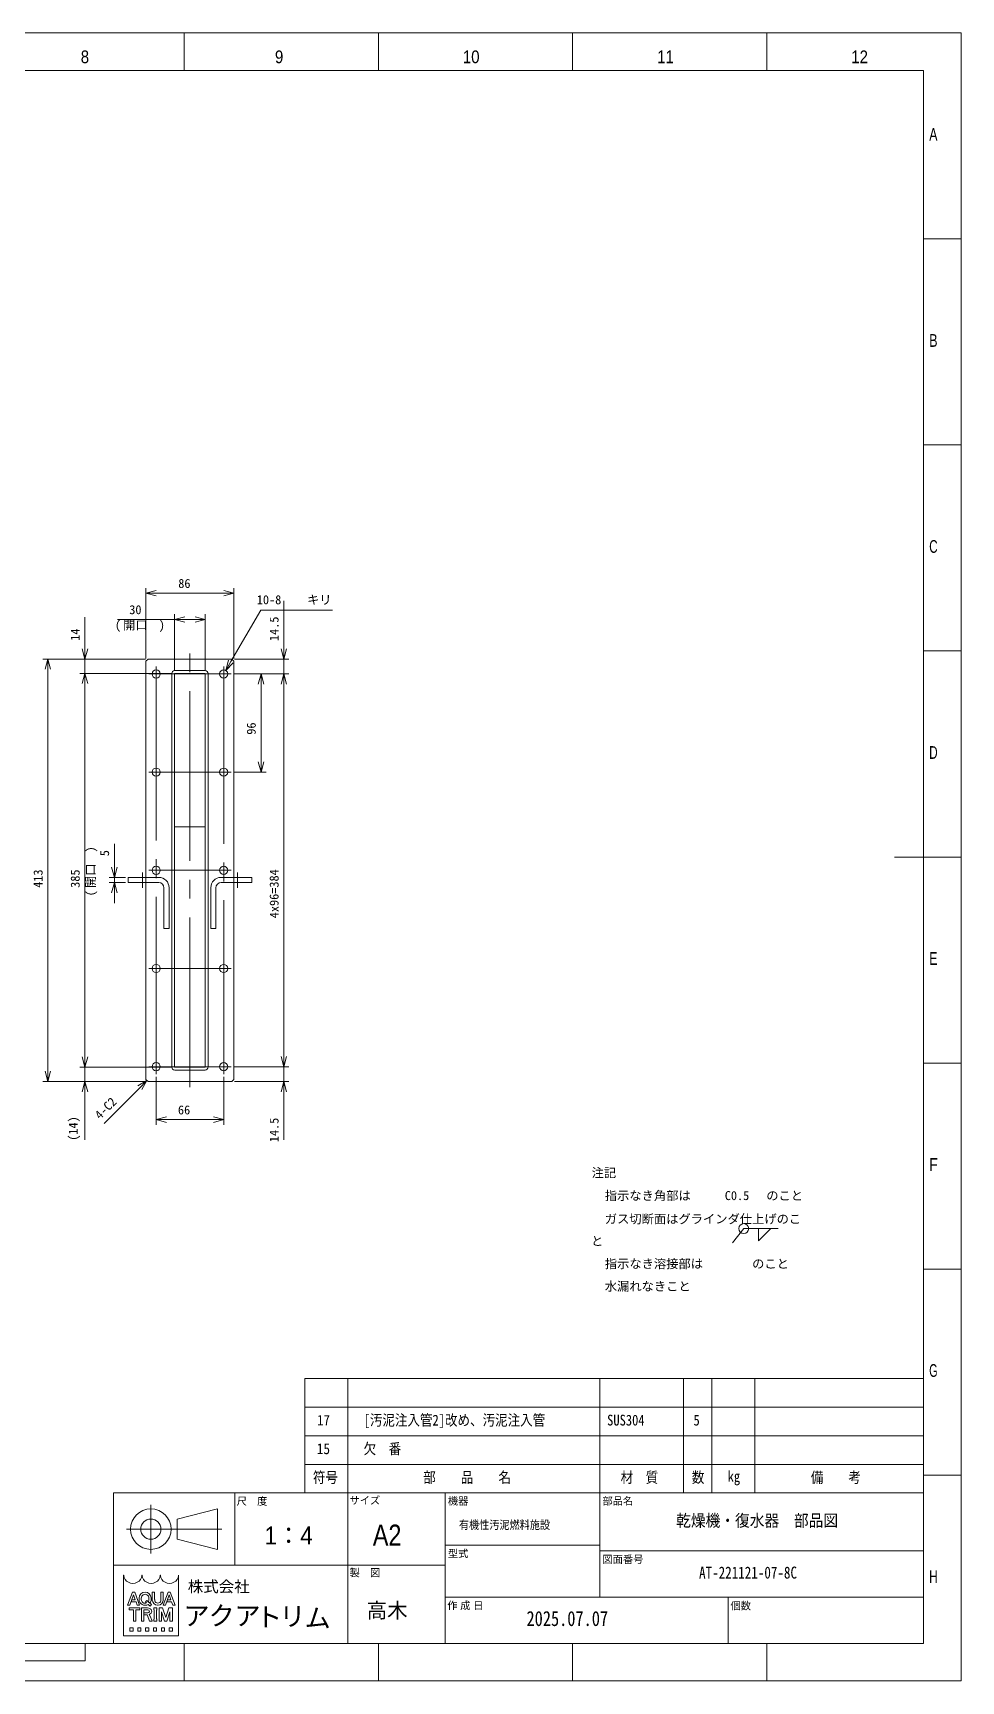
# Model space of a CAD drawing. Units: millimetres at full size. Extents: x -2420 to 2420, y -1341 to 858.
# Drawn here: x 1513 to 2420, y -797 to 814 of the extents above; entities that cross this region are included whole.
import ezdxf
from ezdxf.enums import TextEntityAlignment as Align

# ---------------------------------------------------------------- set-up
doc = ezdxf.new("R2010")
doc.units = ezdxf.units.MM
doc.header["$LTSCALE"] = 18.4408
doc.linetypes.add('CHAIN2', pattern=[12, 9, -1, 1, -1])
for name, color, linetype, lineweight in [('0-2_08_DIM', 3, 'Continuous', 9), ('0-3_04_HIDDEN', 7, 'Continuous', 9), ('0-4_05_CENTER', 2, 'CHAIN2', 9), ('0-5_0', 134, 'Continuous', 9), ('0-6_10_DRAFT', 1, 'Continuous', 9), ('0-7_99_図枠', 134, 'Continuous', 9), ('0-8_Defpoints', 134, 'Continuous', 9), ('0-9_02_細線', 6, 'Continuous', 9)]:
    doc.layers.add(name, color=color, linetype=linetype, lineweight=lineweight)
doc.layers.add('0-A_07_TEXT', color=3, linetype='Continuous')
doc.styles.add('ＭＳ ゴシック', font='')
doc.styles.add('ＭＳ Ｐゴシック', font='')
doc.styles.get('ＭＳ ゴシック').set_extended_font_data('MS Gothic')
doc.styles.get('ＭＳ Ｐゴシック').set_extended_font_data('MS PGothic')

# ---------------------------------------------------------------- blocks, each defined once
blk = doc.blocks.new('A$C68293EE5')
at = {"layer": '0-3_04_HIDDEN'}
for p, q in [((20, -10), (20, -23.22)), ((25, -24.77), (25, -10))]:
    blk.add_line(p, q, dxfattribs=at)
for points in [[(15, 0), (-15, 0), (-15, -5), (15, -5)], [(20, -23.22), (20, -50), (25, -50), (25, -24.77)]]:
    blk.add_lwpolyline(points, dxfattribs=at)
for radius in [10, 5]:
    blk.add_arc((15, -10), radius, 0, 90, dxfattribs=at)
at = {"layer": '0-4_05_CENTER'}
blk.add_line((-1, 5), (-1, -10), dxfattribs=at)
blk = doc.blocks.new('Weld-line')
at = {"layer": '0-2_08_DIM'}
blk.add_line((0, 0), (1, 0), dxfattribs=at)
blk = doc.blocks.new('Weld10-s5')
at = {"layer": '0-2_08_DIM'}
blk.add_circle((0, 0), 2, dxfattribs=at)
blk = doc.blocks.new('Weld10-a1')
at = {"layer": '0-2_08_DIM'}
blk.add_lwpolyline([(5, 0), (0, 5), (0, 0)], close=True, dxfattribs=at)
blk = doc.blocks.new('Jis_w20130906110600')
at = {"layer": '0-2_08_DIM'}
blk.add_line((-4.631, -5.765), (0, 0), dxfattribs=at)
blk.add_blockref('Weld10-s5', (0, 0), dxfattribs=at)
at = {"layer": '0-2_08_DIM', "xscale": 14, "yscale": 14}
blk.add_blockref('Weld-line', (0, 0), dxfattribs=at)
at = {"layer": '0-2_08_DIM', "xscale": -1, "rotation": 180}
blk.add_blockref('Weld10-a1', (6, 0), dxfattribs=at)
blk = doc.blocks.new('_Open30')
at = {"layer": '0-2_08_DIM'}
blk.add_line((0, 0), (-1, 0), dxfattribs=at)
blk.add_lwpolyline([(-1, 0.268), (0, 0), (-1, -0.268)], dxfattribs=at)

msp = doc.modelspace()

# ---------------------------------------------------------------- linework, layer by layer
at = {"layer": '0-2_08_DIM'}
for p, q in [((1623.47, 202.23), (1623.47, 271.16)), ((1633.47, 266.16), (1699.47, 266.16)), ((1709.47, 202.23), (1709.47, 271.16)), ((1758.26, 211.73), (1758.26, 258.73)), ((1563.8, 211.73), (1563.8, 242.73)), ((1651.47, 190.23), (1651.47, 245.48)), ((1681.47, 190.23), (1681.47, 245.48)), ((1651.47, 240.48), (1595.67, 240.48)), ((1671.47, 240.48), (1661.47, 240.48)), ((1622.97, 201.73), (1522.51, 201.73)), ((1622.97, 201.73), (1558.8, 201.73)), ((1563.8, 187.73), (1563.8, 201.73)), ((1709.97, 201.73), (1763.26, 201.73)), ((1758.26, 187.23), (1758.26, 201.73)), ((1527.51, -201.27), (1527.51, 191.73)), ((1648.97, 187.73), (1558.8, 187.73)), ((1648.97, 187.73), (1558.8, 187.73)), ((1563.8, 177.73), (1563.8, -187.27)), ((1563.8, 177.73), (1563.8, 167.73)), ((1709.31, 187.23), (1763.26, 187.23)), ((1709.31, 187.23), (1740.94, 187.23)), ((1709.31, 187.23), (1763.26, 187.23)), ((1735.94, 101.23), (1735.94, 177.23)), ((1758.26, 177.23), (1758.26, -186.77)), ((1758.26, 177.23), (1758.26, 167.23)), ((1709.31, 91.23), (1740.94, 91.23)), ((1592.54, -1.77), (1592.54, 21.23)), ((1603.57, -11.77), (1587.54, -11.77)), ((1592.54, -16.77), (1592.54, -11.77)), ((1603.57, -16.77), (1587.54, -16.77)), ((1592.54, -26.77), (1592.54, -36.77)), ((1758.26, -186.77), (1758.26, -176.77)), ((1563.8, -187.27), (1563.8, -177.27)), ((1648.97, -197.27), (1558.8, -197.27)), ((1648.97, -197.27), (1558.8, -197.27)), ((1563.8, -197.27), (1563.8, -211.27)), ((1633.47, -206.61), (1633.47, -253.56)), ((1699.47, -206.61), (1699.47, -253.56)), ((1709.31, -196.77), (1763.26, -196.77)), ((1709.31, -196.77), (1763.26, -196.77)), ((1758.26, -196.77), (1758.26, -211.27)), ((1622.97, -211.27), (1522.51, -211.27)), ((1622.97, -211.27), (1558.8, -211.27)), ((1563.8, -221.27), (1563.8, -268.27)), ((1617.4, -217.34), (1582.44, -252.3)), ((1709.97, -211.27), (1763.26, -211.27)), ((1758.26, -221.27), (1758.26, -268.27)), ((1643.47, -248.56), (1689.47, -248.56))]:
    msp.add_line(p, q, dxfattribs=at)
msp.add_lwpolyline([(1805.86, 249.52), (1735.76, 249.52), (1706.52, 199.32)], dxfattribs=at)
at = {"layer": '0-3_04_HIDDEN'}
for p, q in [((1648.69, 187.51), (1648.69, -197.05)), ((1681.25, 190.51), (1651.69, 190.51)), ((1684.25, -197.05), (1684.25, 187.51)), ((1651.69, -200.05), (1681.25, -200.05))]:
    msp.add_line(p, q, dxfattribs=at)
for centre, start, end in [((1651.69, 187.51), 90, 180), ((1681.25, 187.51), 0, 90), ((1651.69, -197.05), 180, 270), ((1681.25, -197.05), 270, 0)]:
    msp.add_arc(centre, 3, start, end, dxfattribs=at)
at = {"layer": '0-4_05_CENTER'}
for p, q in [((1633.47, 179.89), (1633.47, 194.57)), ((1666.47, -216.78), (1666.47, 207.23)), ((1699.47, 179.89), (1699.47, 194.57)), ((1640.81, 187.23), (1626.13, 187.23)), ((1692.13, 187.23), (1706.81, 187.23)), ((1633.47, 83.89), (1633.47, 98.57)), ((1699.47, 83.89), (1699.47, 98.57)), ((1640.81, 91.23), (1626.13, 91.23)), ((1633.47, 91.23), (1699.47, 91.23)), ((1692.13, 91.23), (1706.81, 91.23)), ((1633.47, -12.11), (1633.47, 2.57)), ((1699.47, -12.11), (1699.47, 2.57)), ((1640.81, -4.77), (1626.13, -4.77)), ((1633.47, -4.77), (1699.47, -4.77)), ((1692.13, -4.77), (1706.81, -4.77)), ((1633.47, -108.11), (1633.47, -93.43)), ((1699.47, -108.11), (1699.47, -93.43)), ((1640.81, -100.77), (1626.13, -100.77)), ((1633.47, -100.77), (1699.47, -100.77)), ((1692.13, -100.77), (1706.81, -100.77)), ((1633.47, -204.11), (1633.47, -189.43)), ((1699.47, -204.11), (1699.47, -189.43)), ((1640.81, -196.77), (1626.13, -196.77)), ((1692.13, -196.77), (1706.81, -196.77))]:
    msp.add_line(p, q, dxfattribs=at)
msp.add_lwpolyline([(1633.47, 187.23), (1699.47, 187.23), (1699.47, -196.77), (1633.47, -196.77)], close=True, dxfattribs=at)
at = {"layer": '0-5_0'}
for points in [[(1625.47, 201.73), (1707.47, 201.73), (1709.47, 199.73), (1709.47, -209.27), (1707.47, -211.27), (1625.47, -211.27), (1623.47, -209.27), (1623.47, 199.73)], [(1651.47, -197.27), (1681.47, -197.27), (1681.47, 187.73), (1651.47, 187.73)]]:
    msp.add_lwpolyline(points, close=True, dxfattribs=at)
for points in [[(1623.47, -11.77), (1606.07, -11.77), (1606.07, -16.77), (1623.47, -16.77)], [(1709.47, -11.77), (1726.87, -11.77), (1726.87, -16.77), (1709.47, -16.77)]]:
    msp.add_lwpolyline(points, dxfattribs=at)
for centre in [(1633.47, 187.23), (1699.47, 187.23), (1633.47, 91.23), (1699.47, 91.23), (1633.47, -4.77), (1699.47, -4.77), (1633.47, -100.77), (1699.47, -100.77), (1633.47, -196.77), (1699.47, -196.77)]:
    msp.add_circle(centre, 4, dxfattribs=at)
at = {"layer": '0-6_10_DRAFT'}
msp.add_line((1681.47, 37.73), (1651.47, 37.73), dxfattribs=at)
at = {"layer": '0-7_99_図枠'}
for p, q in [((1660.83, 777.1), (1660.83, 813.87)), ((1850.71, 777.1), (1850.71, 813.87)), ((1850.71, 777.1), (1850.71, 813.87)), ((2040.59, 777.1), (2040.59, 813.87)), ((2230.47, 777.1), (2230.47, 813.87)), ((2420.36, 612.46), (2383.58, 612.46)), ((2420.36, 411.05), (2383.58, 411.05)), ((2420.36, 209.64), (2383.58, 209.64)), ((2420.36, 8.23), (2355.3, 8.23)), ((2420.36, -193.18), (2383.58, -193.18)), ((2420.36, -394.59), (2383.58, -394.59)), ((2420.36, -596), (2383.58, -596)), ((1628.22, -672.67), (1628.22, -625.15)), ((1710.38, -684.26), (1710.38, -613.55)), ((1820.7, -760.64), (1820.7, -613.55)), ((1916.01, -760.64), (1916.01, -613.55)), ((2067.06, -613.55), (2067.06, -715.38)), ((1604.46, -648.91), (1697.51, -648.91)), ((1916.01, -664.46), (2067.06, -664.46)), ((2067.06, -670.12), (2383.58, -670.12)), ((1916.01, -684.26), (1591.59, -684.26)), ((1605.46, -723.36), (1605.46, -723.3)), ((1605.46, -723.36), (1607.76, -723.36)), ((1607.76, -723.36), (1611.36, -713.27)), ((1609.02, -719.98), (1609.71, -718.04)), ((1609.02, -719.98), (1613.75, -719.98)), ((1609.71, -718.04), (1613.05, -718.04)), ((1610.29, -710.55), (1612.42, -710.55)), ((1613.05, -718.04), (1611.36, -713.27)), ((1617.25, -723.3), (1612.42, -710.55)), ((1616.7, -716.19), (1616.7, -717.73)), ((1617.25, -723.36), (1617.25, -723.3)), ((1618.84, -716.34), (1618.84, -717.57)), ((1623.09, -719.97), (1624.22, -718.76)), ((1623.09, -719.97), (1624.14, -720.98)), ((1624.22, -718.76), (1628.97, -722.67)), ((1625.59, -719.83), (1627.24, -721.19)), ((1625.71, -722.51), (1627.49, -724.24)), ((1626.35, -716.34), (1626.35, -717.57)), ((1627.49, -724.24), (1628.97, -722.67)), ((1628.48, -716.19), (1628.48, -717.73)), ((1629.67, -718.19), (1629.67, -710.55)), ((1631.97, -710.55), (1629.67, -710.55)), ((1631.97, -717.73), (1631.97, -710.55)), ((1635.43, -723.36), (1634.66, -723.36)), ((1640.3, -723.36), (1640.3, -723.3)), ((1640.3, -723.36), (1642.6, -723.36)), ((1640.43, -718.19), (1640.43, -710.55)), ((1642.6, -723.36), (1646.19, -713.27)), ((1643.85, -719.98), (1644.54, -718.04)), ((1643.85, -719.98), (1648.58, -719.98)), ((1644.54, -718.04), (1647.89, -718.04)), ((1645.13, -710.55), (1647.25, -710.55)), ((1647.89, -718.04), (1646.19, -713.27)), ((1652.08, -723.3), (1647.25, -710.55)), ((1652.08, -723.36), (1652.08, -723.3)), ((1916.01, -715.38), (2383.58, -715.38)), ((2192.56, -715.38), (2192.56, -760.64)), ((1607.13, -725.92), (1617.63, -725.92)), ((1607.13, -725.92), (1607.13, -727.72)), ((1607.13, -727.72), (1610.97, -727.72)), ((1611.22, -738.73), (1611.22, -727.97)), ((1611.22, -738.73), (1613.53, -738.73)), ((1613.53, -738.73), (1613.53, -727.97)), ((1613.79, -727.72), (1617.63, -727.72)), ((1617.63, -725.92), (1617.63, -727.72)), ((1619.09, -725.92), (1619.09, -738.73)), ((1619.09, -725.92), (1624.98, -725.92)), ((1621.39, -727.72), (1625.29, -727.72)), ((1621.47, -732.66), (1621.47, -730.87)), ((1621.47, -730.87), (1625.29, -730.87)), ((1621.47, -732.66), (1623.99, -732.66)), ((1624.94, -733.3), (1626.89, -738.73)), ((1626.89, -738.73), (1629.37, -738.73)), ((1627.16, -733.22), (1629.37, -738.63)), ((1629.37, -738.63), (1629.37, -738.73)), ((1631.31, -725.92), (1634.13, -725.92)), ((1631.31, -725.92), (1631.31, -727.72)), ((1631.31, -738.73), (1631.31, -736.94)), ((1631.57, -736.68), (1631.57, -727.97)), ((1633.88, -736.68), (1633.88, -727.97)), ((1634.13, -725.92), (1634.13, -727.72)), ((1636.44, -725.92), (1639.79, -725.92)), ((1641.69, -738.73), (1638.74, -729.77)), ((1642.84, -735.23), (1639.79, -725.92)), ((1641.69, -738.73), (1644, -738.73)), ((1642.84, -735.23), (1645.9, -725.92)), ((1644, -738.73), (1646.94, -729.77)), ((1649.25, -725.92), (1645.9, -725.92)), ((1607.77, -745.44), (1607.77, -748.51)), ((1615.45, -745.44), (1615.45, -748.51)), ((1623.14, -745.44), (1623.14, -748.51)), ((1630.82, -745.44), (1630.82, -748.51)), ((1638.51, -745.44), (1638.51, -748.51)), ((1649.27, -745.44), (1649.27, -748.51)), ((1563.92, -777.61), (1563.92, -760.64)), ((1660.83, -797.24), (1660.83, -760.64)), ((1850.71, -797.41), (1850.71, -760.64)), ((1850.71, -797.24), (1850.71, -760.64)), ((2040.59, -797.24), (2040.59, -760.64)), ((2230.47, -797.24), (2230.47, -760.64)), ((998.21, -777.61), (1563.92, -777.61))]:
    msp.add_line(p, q, dxfattribs=at)
for points in [[(251.98, -760.64), (2383.58, -760.64), (2383.58, 777.1), (251.98, 777.1)], [(1591.59, -760.64), (2383.58, -760.64), (2383.58, -613.55), (1591.59, -613.55)], [(1653.96, -639.01), (1693.55, -629.11), (1693.55, -668.71), (1653.96, -658.81)]]:
    msp.add_lwpolyline(points, close=True, dxfattribs=at)
for points in [[(1655.41, -693.95), (1655.41, -753.12), (1601.62, -753.12), (1601.62, -693.95)], [(1605.46, -723.36), (1605.46, -723.3), (1610.29, -710.55)], [(1617.25, -723.36), (1614.95, -723.36), (1613.75, -719.98)], [(1638.12, -717.73), (1638.12, -710.55), (1640.43, -710.55)], [(1640.3, -723.36), (1640.3, -723.3), (1645.13, -710.55)], [(1652.08, -723.36), (1649.78, -723.36), (1648.58, -719.98)], [(1619.09, -738.73), (1621.39, -738.73), (1621.39, -727.72)], [(1631.31, -738.73), (1634.13, -738.73), (1634.13, -736.94)], [(1636.44, -725.92), (1636.44, -738.73), (1638.75, -738.73), (1638.74, -729.77)], [(1646.94, -729.77), (1646.94, -738.73), (1649.25, -738.73), (1649.25, -725.92)], [(1607.77, -745.44), (1610.84, -745.44), (1610.84, -748.51), (1607.77, -748.51)], [(1615.45, -745.44), (1618.53, -745.44), (1618.53, -748.51), (1615.45, -748.51)], [(1623.14, -745.44), (1626.21, -745.44), (1626.21, -748.51), (1623.14, -748.51)], [(1630.82, -745.44), (1633.9, -745.44), (1633.9, -748.51), (1630.82, -748.51)], [(1638.51, -745.44), (1641.58, -745.44), (1641.58, -748.51), (1638.51, -748.51)], [(1649.27, -745.44), (1646.19, -745.44), (1646.19, -748.51), (1649.27, -748.51)]]:
    msp.add_lwpolyline(points, dxfattribs=at)
for radius in [19.8, 9.9]:
    msp.add_circle((1628.22, -648.91), radius, dxfattribs=at)
for centre, radius, start, end in [((1601.62, -694.21), 0.256, 0, 90), ((1619.55, -694.21), 0.256, 0, 180), ((1619.55, -694.21), 0.256, 0, 90), ((1637.48, -694.21), 0.256, 0, 180), ((1655.41, -694.21), 0.256, 90, 180), ((1635.08, -717.96), 5.42, 182.45003, 265.55526), ((1636.55, -717.79), 4.57, 179.25279, 218.96457), ((1635.05, -716.93), 4.26, 241.15773, 298.84227), ((1635.01, -717.96), 5.42, 274.44474, 357.54997), ((1633.55, -717.79), 4.57, 321.03543, 0.74721), ((1610.97, -727.97), 0.256, 0, 90), ((1613.79, -727.97), 0.256, 90, 180), ((1623.99, -733.69), 1.02, 21.9283, 90), ((1625.23, -729.29), 1.58, 271.99706, 88.00294), ((1625.61, -733.86), 1.68, 22.27295, 58.55311), ((1631.31, -727.97), 0.256, 0, 90), ((1631.31, -736.68), 0.256, 270, 0), ((1634.13, -727.97), 0.256, 90, 180), ((1634.13, -736.68), 0.256, 180, 270)]:
    msp.add_arc(centre, radius, start, end, dxfattribs=at)
for centre, major_axis, ratio, start_param, end_param in [((1610.59, -694.21), (-8.71, 0), 0.882353, 6.2831853, 9.424778), ((1628.52, -694.21), (-8.71, 0), 0.882353, 6.2831853, 9.424778), ((1646.45, -694.21), (-8.71, 0), 0.882353, 6.2831853, 9.424778), ((1622.59, -716.19), (-5.89, 0), 0.956522, 3.1415927, 6.2831853), ((1622.59, -717.73), (-5.89, 0), 0.956522, 0, 2.1272706), ((1622.59, -716.34), (3.76, 0), 0.994718, 6.2831853, 9.424778), ((1622.59, -717.58), (3.76, 0), 0.995036, 3.1415927, 5.1354926), ((1622.59, -717.58), (3.76, 0), 0.995036, 5.6366671, 6.2831853), ((1622.59, -717.73), (-5.89, 0), 0.956522, 2.4802046, 3.1415927), ((1624.98, -729.29), (-4.13, 0), 0.81482, 1.9440695, 4.712389)]:
    msp.add_ellipse(centre, major_axis=major_axis, ratio=ratio, start_param=start_param, end_param=end_param, dxfattribs=at)
at = {"layer": '0-8_Defpoints'}
msp.add_lwpolyline([(141.78, -797.24), (2420.36, -797.24), (2420.36, 813.87), (141.78, 813.87)], close=True, dxfattribs=at)
at = {"layer": '0-9_02_細線'}
for p, q in [((1778.76, -613.55), (1778.76, -501.56)), ((1778.76, -501.56), (2383.58, -501.56)), ((1820.76, -501.56), (1820.76, -613.55)), ((2067.09, -501.56), (2067.09, -613.55)), ((2148.86, -501.56), (2148.86, -613.55)), ((2176.86, -501.56), (2176.86, -613.55)), ((2218.85, -501.56), (2218.85, -613.55)), ((1778.76, -529.56), (2383.58, -529.56)), ((1778.76, -557.56), (2383.58, -557.56)), ((1778.76, -585.55), (2383.58, -585.55))]:
    msp.add_line(p, q, dxfattribs=at)

# ---------------------------------------------------------------- block references
at = {"layer": '0-2_08_DIM', "xscale": 10, "yscale": 10}
for p, rotation in [((1623.47, 266.16), 180), ((1651.47, 240.48), 180), ((1563.8, 201.73), 270), ((1758.26, 201.73), 270), ((1527.51, 201.73), 90), ((1701.48, 190.68), 239.77732), ((1563.8, 187.73), 90), ((1563.8, 187.73), 90), ((1735.94, 187.23), 90), ((1758.26, 187.23), 90), ((1758.26, 187.23), 90), ((1735.94, 91.23), 270), ((1592.54, -11.77), 270), ((1592.54, -16.77), 90), ((1563.8, -197.27), 270), ((1563.8, -197.27), 270), ((1758.26, -196.77), 270), ((1758.26, -196.77), 270), ((1527.51, -211.27), 270), ((1624.47, -210.27), 45), ((1563.8, -211.27), 90), ((1758.26, -211.27), 90), ((1633.47, -248.56), 180)]:
    msp.add_blockref('_Open30', p, dxfattribs=dict(at, rotation=rotation))
at = {"layer": '0-2_08_DIM'}
for name, p, xscale, yscale in [('_Open30', (1709.47, 266.16), 10, 10), ('_Open30', (1681.47, 240.48), 10, 10), ('_Open30', (1699.47, -248.56), 10, 10), ('Jis_w20130906110600', (2207.94, -355.02), 2.4, 2.4)]:
    msp.add_blockref(name, p, dxfattribs=dict(at, xscale=xscale, yscale=yscale))
at = {"layer": '0-3_04_HIDDEN'}
msp.add_blockref('A$C68293EE5', (1621.07, -11.77), dxfattribs=at)
at = {"layer": '0-3_04_HIDDEN', "xscale": -1}
msp.add_blockref('A$C68293EE5', (1711.87, -11.77), dxfattribs=at)

# ---------------------------------------------------------------- texts
at = {"layer": '0-2_08_DIM'}
for s, height, style, p in [('86', 8.798, 'ＭＳ ゴシック', (1655.04, 268.66)), ('10-8', 8.798, 'ＭＳ ゴシック', (1731.83, 252.71)), ('キリ', 8.798, 'ＭＳ Ｐゴシック', (1780.98, 252.71)), ('30', 8.798, 'ＭＳ ゴシック', (1607.14, 242.98)), ('(', 8.8, 'ＭＳ ゴシック', (1593.12, 227.98)), ('開口', 8.798, 'ＭＳ Ｐゴシック', (1601.12, 227.98)), (')', 8.8, 'ＭＳ ゴシック', (1636.02, 227.98)), ('66', 8.798, 'ＭＳ ゴシック', (1654.75, -246.06))]:
    msp.add_text(s, height=height, dxfattribs=dict(at, style=style)).set_placement(p, align=Align.BOTTOM_LEFT)
for s, height, rotation, style, p in [('14.5', 8.798, 90, 'ＭＳ ゴシック', (1755.76, 219.37)), ('14', 8.798, 90, 'ＭＳ ゴシック', (1561.3, 219.66)), ('96', 8.798, 90, 'ＭＳ ゴシック', (1733.44, 127.8)), (')', 8.8, 90, 'ＭＳ ゴシック', (1576.3, 12.68)), ('開口', 8.798, 90, 'ＭＳ Ｐゴシック', (1576.3, -22.22)), ('5', 8.8, 90, 'ＭＳ ゴシック', (1590.04, 9.01)), ('413', 8.798, 90, 'ＭＳ ゴシック', (1525.01, -21.91)), ('385', 8.798, 90, 'ＭＳ ゴシック', (1561.3, -21.91)), ('4x96=384', 8.798, 90, 'ＭＳ ゴシック', (1755.76, -51.63)), ('(', 8.8, 90, 'ＭＳ ゴシック', (1576.3, -30.22)), ('4-C2', 8.798, 45, 'ＭＳ ゴシック', (1580.42, -250.79)), ('(14)', 8.798, 90, 'ＭＳ ゴシック', (1559.3, -269.2)), ('14.5', 8.798, 90, 'ＭＳ ゴシック', (1755.76, -270.63))]:
    msp.add_text(s, height=height, rotation=rotation, dxfattribs=dict(at, style=style)).set_placement(p, align=Align.BOTTOM_LEFT)
at = {"layer": '0-5_0'}
for s, height, style, width, p in [('17', 10.26, 'ＭＳ ゴシック', 0.9, (1790.76, -550.56)), ('[汚泥注入管2]改め、汚泥注入管', 10.56, 'ＭＳ ゴシック', 0.85, (1836.29, -550.76)), ('SUS304', 10.56, 'ＭＳ ゴシック', 0.85, (2074.32, -550.76)), ('5', 10.56, 'ＭＳ ゴシック', 0.85, (2158.78, -550.76)), ('欠\u3000番', 10.56, 'ＭＳ ゴシック', 0.85, (1836.29, -578.75)), ('15', 10.56, 'ＭＳ ゴシック', 0.9, (1790.5, -578.75)), ('符号', 10.56, 'ＭＳ ゴシック', 0.85, (1786.7, -606.75)), ('部\u3000\u3000品\u3000\u3000名', 10.56, 'ＭＳ ゴシック', 0.85, (1894.56, -606.75)), ('材\u3000質', 10.56, 'ＭＳ ゴシック', 0.85, (2087.58, -606.75)), ('数', 10.56, 'ＭＳ ゴシック', 0.85, (2157.15, -606.75)), ('㎏', 10.56, 'ＭＳ ゴシック', 0.85, (2192.14, -605.79)), ('備\u3000\u3000考', 10.56, 'ＭＳ ゴシック', 0.85, (2273.47, -606.75)), ('有機性汚泥燃料施設', 8.065, 'ＭＳ Ｐゴシック', 0.9, (1929.46, -651.21)), ('乾燥機・復水器\u3000部品図', 11.73, 'ＭＳ Ｐゴシック', 0.9, (2141.77, -649.88)), ('1：4', 17.6, 'ＭＳ Ｐゴシック', 0.95, (1739.36, -669.19)), ('AT-221121-07-8C', 11.73, 'ＭＳ ゴシック', 0.8, (2164.22, -700.75)), ('2025.07.07', 14.66, 'ＭＳ ゴシック', 0.8, (1995.5, -748.01))]:
    msp.add_text(s, height=height, dxfattribs=dict(at, style=style, width=width)).set_placement(p, align=Align.BOTTOM_LEFT)
at = {"layer": '0-5_0', "style": 'ＭＳ Ｐゴシック'}
msp.add_text('高木', height=14.66, dxfattribs=at).set_placement((1839.27, -740.09), align=Align.BOTTOM_LEFT)
at = {"layer": '0-7_99_図枠', "style": 'ＭＳ Ｐゴシック'}
for s, height, width, p in [('8', 12.44, 0.9, (1559.72, 780.57)), ('9', 12.44, 0.9, (1749.6, 780.57)), ('10', 12.44, 0.9, (1933.31, 780.57)), ('11', 12.44, 0.9, (2123.19, 780.57)), ('12', 12.44, 0.9, (2313.07, 780.57)), ('A', 12.44, 0.75, (2389.24, 704.68)), ('B', 12.44, 0.75, (2389.24, 503.27)), ('C', 12.44, 0.7, (2389.24, 301.86)), ('D', 12.44, 0.7, (2389.24, 100.45)), ('E', 12.44, 0.75, (2389.24, -100.96)), ('F', 12.44, 0.85, (2389.24, -302.37)), ('G', 12.44, 0.65, (2389.24, -503.78)), ('A2', 20.53, 0.85, (1845.29, -671.15)), ('H', 12.44, 0.7, (2389.24, -705.19))]:
    msp.add_text(s, height=height, dxfattribs=dict(at, width=width)).set_placement(p, align=Align.BOTTOM_LEFT)
at = {"layer": '0-7_99_図枠'}
for s, height, style, p in [('尺\u3000度', 7.331, 'ＭＳ Ｐゴシック', (1712.18, -627.41)), ('サイズ', 7.331, 'ＭＳ Ｐゴシック', (1822.49, -626.66)), ('機器', 7.331, 'ＭＳ Ｐゴシック', (1918.73, -627.24)), ('部品名', 7.331, 'ＭＳ Ｐゴシック', (2069.78, -627.24)), ('型式', 7.331, 'ＭＳ Ｐゴシック', (1918.73, -678.66)), ('図面番号', 7.331, 'ＭＳ Ｐゴシック', (2069.78, -684.31)), ('製\u3000図', 7.331, 'ＭＳ Ｐゴシック', (1822.49, -697.37)), ('株式会社', 11.09, 'ＭＳ ゴシック', (1664.35, -713.9)), ('ア', 18.72, 'ＭＳ ゴシック', (1660.08, -748.55)), ('ク', 18.72, 'ＭＳ ゴシック', (1684.69, -748.55)), ('ア', 18.72, 'ＭＳ ゴシック', (1710, -748.55)), ('ト', 18.72, 'ＭＳ ゴシック', (1731.07, -749.63)), ('リ', 18.72, 'ＭＳ ゴシック', (1753.92, -749.09)), ('作 成 日', 7.331, 'ＭＳ Ｐゴシック', (1918.04, -729.45)), ('個数', 7.331, 'ＭＳ Ｐゴシック', (2194.93, -729.73)), ('ム', 18.72, 'ＭＳ ゴシック', (1778.53, -750.7))]:
    msp.add_text(s, height=height, dxfattribs=dict(at, style=style)).set_placement(p, align=Align.BOTTOM_LEFT)
at = {"layer": '0-A_07_TEXT'}
for s, height, style, p in [('注記', 8.798, 'ＭＳ Ｐゴシック', (2059.11, -307.54)), ('\u3000指示なき角部は', 8.798, 'ＭＳ Ｐゴシック', (2060.07, -329.85)), ('C0.5', 8.798, 'ＭＳ ゴシック', (2189.37, -329.85)), ('のこと', 8.798, 'ＭＳ Ｐゴシック', (2229.94, -329.85)), ('\u3000ガス切断面はグラインダ仕上げのこ', 8.798, 'ＭＳ Ｐゴシック', (2060.07, -352.65)), ('と', 8.8, 'ＭＳ Ｐゴシック', (2058.64, -374.28)), ('\u3000指示なき溶接部は\u3000\u3000\u3000\u3000のこと', 8.798, 'ＭＳ Ｐゴシック', (2060.07, -396.45)), ('\u3000水漏れなきこと', 8.798, 'ＭＳ Ｐゴシック', (2060.07, -418.49))]:
    msp.add_text(s, height=height, dxfattribs=dict(at, style=style)).set_placement(p, align=Align.BOTTOM_LEFT)

doc.saveas('drawing.dxf')
